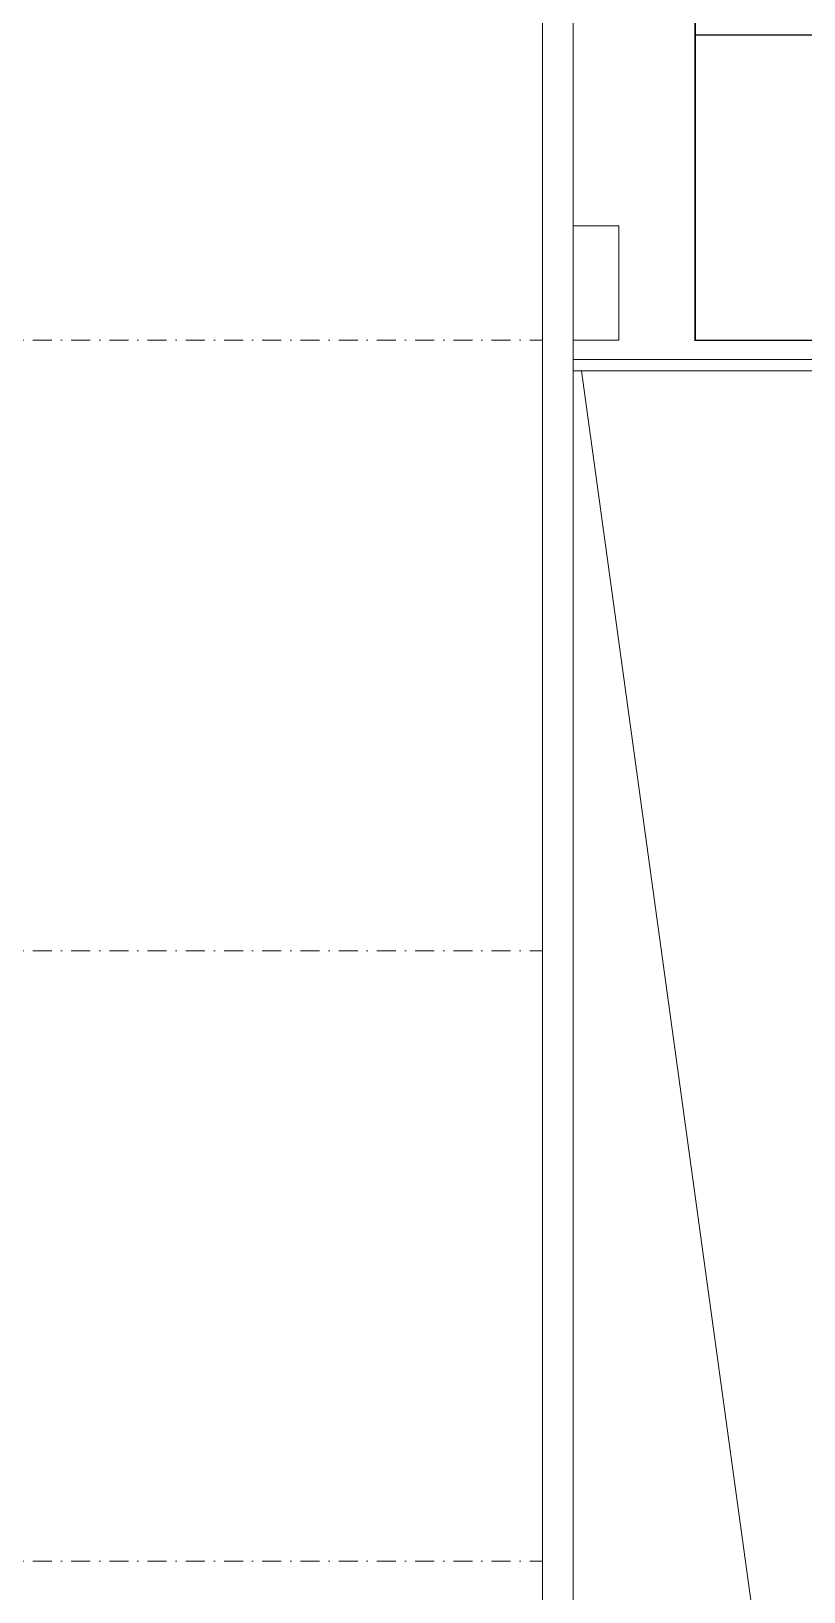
# Model space of a CAD drawing. Header units: metres. Extents: x -17822 to 152406, y -4219 to 19791.
# Drawn here: x 55330 to 56342, y 2400 to 4445 of the extents above; entities that cross this region are included whole.
import ezdxf

# ---------------------------------------------------------------- set-up
doc = ezdxf.new("R2010")
doc.units = ezdxf.units.M
doc.header["$LTSCALE"] = 100
doc.header["$MEASUREMENT"] = 0
doc.linetypes.add('DASHDOT2', pattern=[0.5, 0.25, -0.125, 0, -0.125])
doc.linetypes.add('HIDDEN', pattern=[0.375, 0.25, -0.125])
doc.layers.get('0').update_dxf_attribs({"color": 9, "lineweight": 9})
for name, color, linetype, lineweight in [('00', 9, 'Continuous', 9), ('01', 9, 'Continuous', 9), ('05', 9, 'Continuous', 9), ('06D', 9, 'Continuous', 9), ('24', 9, 'DASHDOT2', 9)]:
    doc.layers.add(name, color=color, linetype=linetype, lineweight=lineweight)

# ---------------------------------------------------------------- blocks, each defined once
blk = doc.blocks.new('p-akslar_yeni')
at = {"layer": '24'}
for points in [[(1488.5, -4535), (6415, -4535)], [(1488.5, -5335), (6415, -5335)], [(1488.5, -6135), (6415, -6135)]]:
    blk.add_lwpolyline(points, dxfattribs=at)
blk = doc.blocks.new('1.bod.mimari.elk')
at = {"layer": '01'}
blk.add_lwpolyline([(40, -8750), (0, -8750), (0, -2950), (40, -2950), (40, -8750), (40, -8750)], close=True, dxfattribs=at)
blk = doc.blocks.new('p-işyeri')
at = {"color": 0, "const_width": 2}
blk.add_lwpolyline([(200, 0), (200, 700), (-200, 700), (-200, 0)], close=True, dxfattribs=at)
blk = doc.blocks.new('p-birim')
blk.add_lwpolyline([(0, 0), (1, 0), (1, 1), (0, 1)], close=True)
blk = doc.blocks.new('1.bod.mimari1.elk')
at = {"layer": '00'}
for points in [[(860, -4615), (40, -4615)], [(860, -4630), (40, -4630)]]:
    blk.add_lwpolyline(points, dxfattribs=at)
at = {"layer": '06D'}
blk.add_lwpolyline([(51.02, -4630), (491.81, -7830), (851.02, -4630)], dxfattribs=at)
at = {"layer": '05', "xscale": 60.00000000000003, "yscale": 150}
blk.add_blockref('p-birim', (40, -4590), dxfattribs=at)
at = {"layer": '06D', "color": 89, "linetype": 'HIDDEN', "true_color": 0x2e4d23, "rotation": 90}
for p in [(900, -3990), (900, -4390)]:
    blk.add_blockref('p-işyeri', p, dxfattribs=at)

msp = doc.modelspace()

# ---------------------------------------------------------------- block references
at = {"layer": '06D'}
for name in ['1.bod.mimari.elk', '1.bod.mimari1.elk']:
    msp.add_blockref(name, (56000, 8630), dxfattribs=at)
at = {"layer": '24'}
msp.add_blockref('p-akslar_yeni', (49585, 8575), dxfattribs=at)
msp.add_blockref('p-akslar_yeni', (49585, 8575), dxfattribs=at)

doc.saveas('drawing.dxf')
